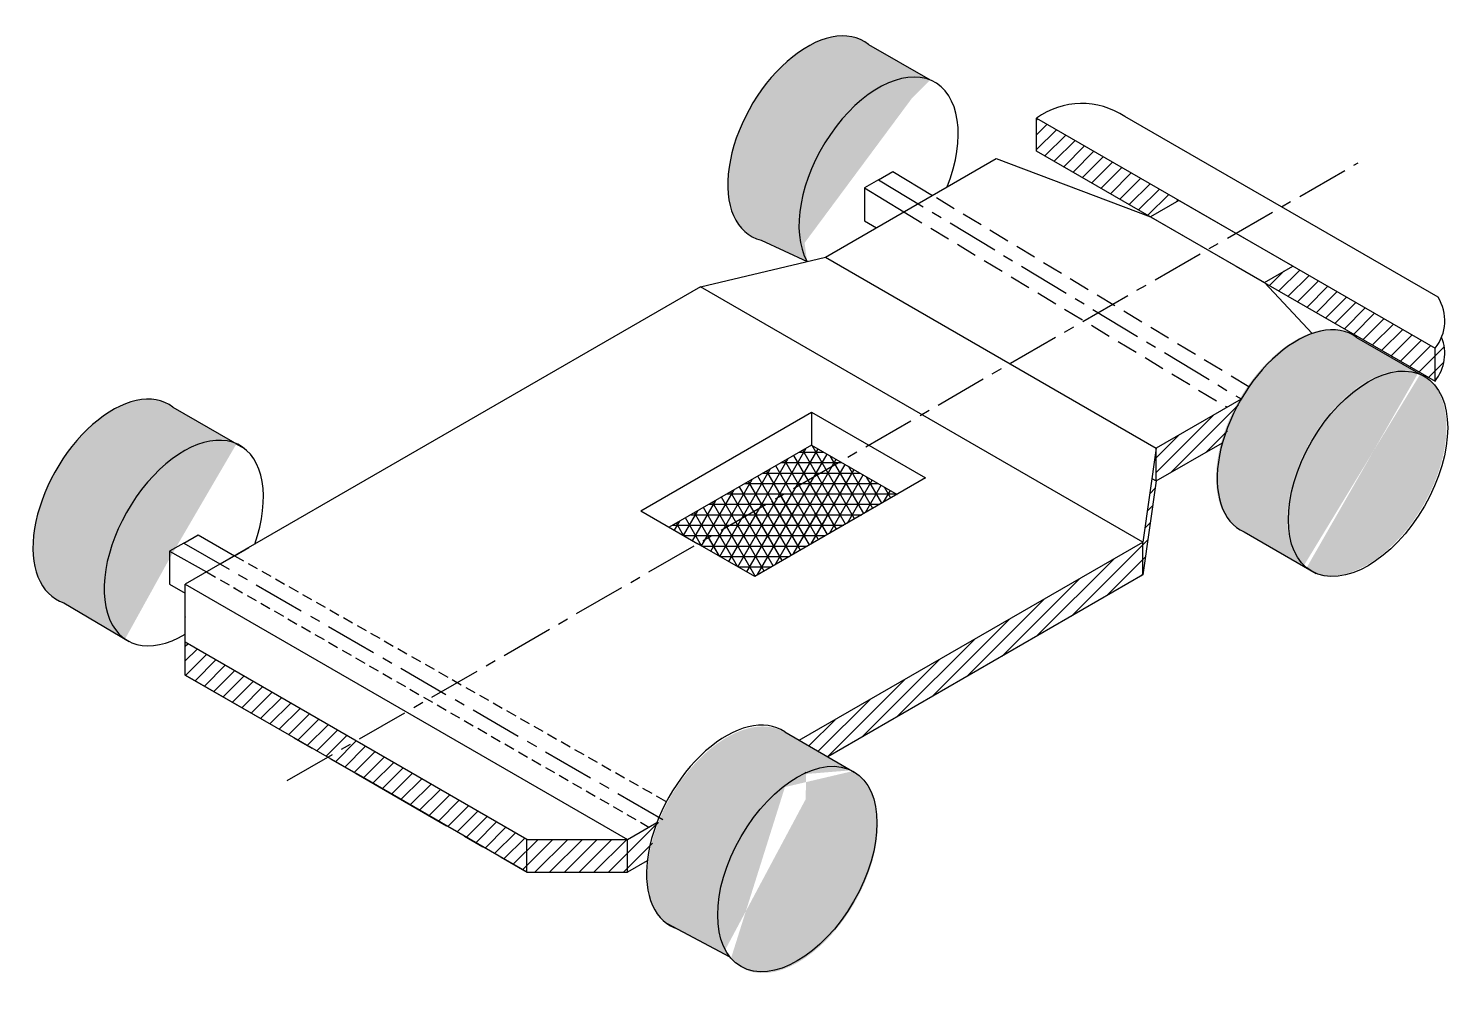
# Model space of a CAD drawing. Header units: millimetres. Extents: x 3208 to 3643, y 1016 to 1307.
import ezdxf

# ---------------------------------------------------------------- set-up
doc = ezdxf.new("R2010")
doc.units = ezdxf.units.MM
doc.linetypes.add('CENTER', pattern=[50.8, 31.75, -6.35, 6.35, -6.35])
doc.linetypes.add('HIDDEN', pattern=[9.525, 6.35, -3.175])

msp = doc.modelspace()

# ---------------------------------------------------------------- hatches: boundary and pattern name
h = msp.add_hatch(color=8)
h.dxf.hatch_style = 1
edge = h.paths.add_edge_path()
edge.add_ellipse((3467.05, 1260.83), major_axis=(-17.13, -29.67), ratio=0.57735, start_angle=219.1897, end_angle=320.7475, ccw=False)
edge.add_ellipse((3467.05, 1260.83), major_axis=(-17.13, -29.67), ratio=0.57735, start_angle=184.6921, end_angle=219.1897, ccw=False)
edge.add_line((3482.72, 1291.21), (3464, 1302.02))
edge.add_ellipse((3445.4, 1273.36), major_axis=(-17.13, -29.67), ratio=0.57735, start_angle=174.8449, end_angle=369.4174)
edge.add_line((3431.31, 1242.47), (3445.3, 1235.95))
edge.add_ellipse((3467.05, 1260.83), major_axis=(-17.13, -29.67), ratio=0.57735, start_angle=320.7475, end_angle=341.1363, ccw=False)
h = msp.add_hatch()
h.set_pattern_fill('ANSI31', color=8)
h.paths.add_polyline_path([(3515.11, 1279.57), (3515.11, 1269.57), (3549.75, 1249.57), (3558.41, 1254.57)])
h.paths.add_polyline_path([(3593.05, 1234.57), (3584.39, 1229.57), (3636.36, 1199.57), (3636.36, 1209.57)])
h.paths.add_polyline_path([(3638.3, 1212.94, -0.072223), (3636.36, 1209.57), (3636.36, 1199.57, 0.267544)])
h = msp.add_hatch(color=8)
h.dxf.hatch_style = 1
edge = h.paths.add_edge_path()
edge.add_ellipse((3615.55, 1171.56), major_axis=(-17.13, -29.67), ratio=0.57735, start_angle=225.1025, end_angle=355.7955, ccw=False)
edge.add_ellipse((3615.55, 1171.56), major_axis=(-17.13, -29.67), ratio=0.57735, start_angle=182.8316, end_angle=225.1025, ccw=False)
edge.add_line((3631.81, 1201.68), (3612.06, 1213.08))
edge.add_ellipse((3593.9, 1184.08), major_axis=(-17.13, -29.67), ratio=0.57735, start_angle=176.454, end_angle=213.9116)
edge.add_ellipse((3593.9, 1184.08), major_axis=(-17.13, -29.67), ratio=0.57735, start_angle=213.9116, end_angle=228.9892)
edge.add_ellipse((3593.9, 1184.08), major_axis=(-17.13, -29.67), ratio=0.57735, start_angle=228.9892, end_angle=255.3575)
edge.add_ellipse((3593.9, 1184.08), major_axis=(-17.13, -29.67), ratio=0.57735, start_angle=255.3575, end_angle=262.7388)
edge.add_ellipse((3593.9, 1184.08), major_axis=(-17.13, -29.67), ratio=0.57735, start_angle=262.7388, end_angle=269.3576)
edge.add_ellipse((3593.9, 1184.08), major_axis=(-17.13, -29.67), ratio=0.57735, start_angle=269.3576, end_angle=269.3648)
edge.add_ellipse((3593.9, 1184.08), major_axis=(-17.13, -29.67), ratio=0.57735, start_angle=269.3648, end_angle=294.0589)
edge.add_ellipse((3593.9, 1184.08), major_axis=(-17.13, -29.67), ratio=0.57735, start_angle=294.0589, end_angle=363.6222)
edge.add_line((3577.89, 1153.85), (3597.21, 1142.69))
edge = h.paths.add_edge_path()
edge.add_ellipse((3615.55, 1171.56), major_axis=(-17.13, -29.67), ratio=0.57735, start_angle=4.2045, end_angle=177.1684)
edge.add_line((3633.51, 1200.7), (3631.81, 1201.68))
edge.add_line((3631.81, 1201.68), (3629, 1202.59))
edge.add_line((3629, 1202.59), (3625.89, 1202.82))
edge.add_line((3625.89, 1202.82), (3622.56, 1202.38))
edge.add_line((3622.56, 1202.38), (3619.07, 1201.26))
edge.add_line((3619.07, 1201.26), (3615.51, 1199.5))
edge.add_line((3615.51, 1199.5), (3611.28, 1196.62))
edge.add_line((3611.28, 1196.62), (3607.18, 1192.98))
edge.add_line((3607.18, 1192.98), (3603.34, 1188.67))
edge.add_line((3603.34, 1188.67), (3599.88, 1183.84))
edge.add_line((3599.88, 1183.84), (3596.89, 1178.63))
edge.add_line((3596.89, 1178.63), (3594.48, 1173.2))
edge.add_line((3594.48, 1173.2), (3592.72, 1167.72))
edge.add_line((3592.72, 1167.72), (3591.66, 1162.36))
edge.add_line((3591.66, 1162.36), (3591.33, 1157.29))
edge.add_line((3591.33, 1157.29), (3591.74, 1152.65))
edge.add_line((3591.74, 1152.65), (3592.89, 1148.59))
edge.add_line((3592.89, 1148.59), (3594.73, 1145.24))
edge.add_line((3594.73, 1145.24), (3597.21, 1142.69))
edge.add_line((3597.21, 1142.69), (3599.72, 1141.24))
h = msp.add_hatch(color=8)
h.dxf.hatch_style = 1
edge = h.paths.add_edge_path()
edge.add_ellipse((3255.72, 1150.25), major_axis=(-17.13, -29.67), ratio=0.57735, start_angle=183.5877, end_angle=357.4451, ccw=False)
edge.add_line((3271.75, 1180.48), (3252.4, 1191.65))
edge.add_ellipse((3234.07, 1162.78), major_axis=(-17.13, -29.67), ratio=0.57735, start_angle=175.8395, end_angle=367.2866)
edge.add_line((3219.25, 1132.09), (3237.85, 1121.05))
h = msp.add_hatch()
h.set_pattern_fill('ANSI31', color=8)
h.paths.add_polyline_path([(3551.49, 1169.17), (3550.19, 1169.92), (3547.47, 1150.56), (3547.47, 1140.56)])
edge = h.paths.add_edge_path()
edge.add_ellipse((3594.27, 1183.87), major_axis=(-17.13, -29.67), ratio=0.57735, start_angle=269.3648, end_angle=294.0589, ccw=False)
edge.add_line((3577.33, 1194.09), (3551.49, 1179.17))
edge.add_line((3551.49, 1179.17), (3551.49, 1169.17))
edge.add_line((3551.49, 1169.17), (3571.65, 1180.8))
h = msp.add_hatch()
h.set_pattern_fill('NET3', color=8)
h.paths.add_polyline_path([(3455.35, 1175.07), (3446.69, 1180.07), (3403.39, 1155.07), (3412.05, 1150.07)])
h.paths.add_polyline_path([(3455.35, 1175.07), (3412.05, 1150.07), (3429.37, 1140.07), (3472.67, 1165.07)])
h = msp.add_hatch()
h.set_pattern_fill('NET3', color=8)
h.paths.add_polyline_path([(3455.35, 1155.07), (3438.03, 1165.07), (3412.05, 1150.07), (3429.37, 1140.07)])
h = msp.add_hatch()
h.set_pattern_fill('ANSI31', color=8)
h.paths.add_polyline_path([(3547.47, 1150.56), (3442.94, 1090.22), (3451.59, 1085.21), (3547.47, 1140.56)])
h = msp.add_hatch()
h.set_pattern_fill('ANSI31', color=8)
h.paths.add_polyline_path([(3308.13, 1090.07), (3299.47, 1085.07), (3308.13, 1080.07), (3360.09, 1050.07), (3360.09, 1060.07)])
h.paths.add_polyline_path([(3256.16, 1120.07), (3256.17, 1110.07), (3299.47, 1085.07), (3308.13, 1090.07)])
h.paths.add_polyline_path([(3390.72, 1060.06), (3360.09, 1060.07), (3360.09, 1050.07), (3390.72, 1050.06)])
edge = h.paths.add_edge_path()
edge.add_ellipse((3420.68, 1063.56), major_axis=(-17.13, -29.67), ratio=0.57735, start_angle=285.4342, end_angle=307.1877, ccw=False)
edge.add_line((3399.61, 1065.19), (3390.72, 1060.06))
edge.add_line((3390.72, 1060.06), (3390.72, 1050.06))
edge.add_line((3390.72, 1050.06), (3396.68, 1053.5))
h = msp.add_hatch(color=8)
h.dxf.hatch_style = 1
edge = h.paths.add_edge_path()
edge.add_ellipse((3442.6, 1050.63), major_axis=(-17.13, -29.67), ratio=0.57735, start_angle=219.1897, end_angle=347.4053, ccw=False)
edge.add_ellipse((3420.95, 1063.16), major_axis=(-17.13, -29.67), ratio=0.57735, start_angle=140.7475, end_angle=141.336)
edge.add_line((3445.03, 1080.15), (3445.3, 1079.99))
edge.add_ellipse((3442.6, 1050.63), major_axis=(-17.13, -29.67), ratio=0.57735, start_angle=182.8955, end_angle=218.6004, ccw=False)
edge.add_line((3458.85, 1080.76), (3438.81, 1092.37))
edge.add_ellipse((3420.95, 1063.16), major_axis=(-17.13, -29.67), ratio=0.57735, start_angle=177.5196, end_angle=267.7736)
edge.add_ellipse((3420.95, 1063.16), major_axis=(-17.13, -29.67), ratio=0.57735, start_angle=267.7736, end_angle=275.0219)
edge.add_ellipse((3420.95, 1063.16), major_axis=(-17.13, -29.67), ratio=0.57735, start_angle=275.0219, end_angle=282.3533)
edge.add_ellipse((3420.95, 1063.16), major_axis=(-17.13, -29.67), ratio=0.57735, start_angle=282.3533, end_angle=285.4342)
edge.add_ellipse((3420.95, 1063.16), major_axis=(-17.13, -29.67), ratio=0.57735, start_angle=285.4342, end_angle=307.1877)
edge.add_ellipse((3420.95, 1063.16), major_axis=(-17.13, -29.67), ratio=0.57735, start_angle=307.1877, end_angle=357.6802)
edge.add_line((3403.15, 1033.91), (3422.15, 1023.83))
edge = h.paths.add_edge_path()
edge.add_ellipse((3442.6, 1050.63), major_axis=(-17.13, -29.67), ratio=0.57735, start_angle=347.4053, end_angle=537.0034)
edge.add_line((3460.61, 1079.74), (3458.85, 1080.76))
edge.add_ellipse((3442.6, 1050.63), major_axis=(-17.13, -29.67), ratio=0.57735, start_angle=182.8955, end_angle=218.6004)
edge.add_ellipse((3442.6, 1050.63), major_axis=(-17.13, -29.67), ratio=0.57735, start_angle=218.6004, end_angle=219.1897)
edge.add_ellipse((3442.6, 1050.63), major_axis=(-17.13, -29.67), ratio=0.57735, start_angle=219.1897, end_angle=347.4053)
h = msp.add_hatch(color=256)
h.dxf.hatch_style = 1
h.paths.add_polyline_path([(3441.82, 1089.42), (3441.75, 1089.52), (3443.09, 1087.12), (3443.07, 1087.16), (3443.01, 1087.28), (3442.96, 1087.4), (3442.9, 1087.52), (3442.84, 1087.64), (3442.79, 1087.76), (3442.73, 1087.87), (3442.67, 1087.99), (3442.61, 1088.1), (3442.54, 1088.22), (3442.48, 1088.33), (3442.42, 1088.45), (3442.35, 1088.56), (3442.29, 1088.67), (3442.23, 1088.78), (3442.16, 1088.89), (3442.09, 1089), (3442.02, 1089.1), (3441.96, 1089.21), (3441.89, 1089.32)])
h.paths.add_polyline_path([(3439.62, 1091.93), (3441.75, 1089.52), (3441.57, 1089.78), (3441.39, 1090.03), (3441.2, 1090.27), (3441.01, 1090.51), (3440.81, 1090.74), (3440.61, 1090.96), (3440.4, 1091.18), (3440.19, 1091.4), (3439.98, 1091.6), (3439.76, 1091.8)])
h.paths.add_polyline_path([(3423.35, 1092.9), (3427.08, 1094.23), (3426.86, 1094.17), (3426.51, 1094.08), (3426.17, 1093.97), (3425.82, 1093.86), (3425.47, 1093.74), (3425.12, 1093.62), (3424.77, 1093.49), (3424.41, 1093.35), (3424.06, 1093.21), (3423.7, 1093.06)])
h.paths.add_polyline_path([(3427.1, 1094.24), (3430.67, 1094.81), (3430.56, 1094.8), (3430.24, 1094.78), (3429.91, 1094.75), (3429.58, 1094.71), (3429.24, 1094.67), (3428.91, 1094.62), (3428.57, 1094.56), (3428.23, 1094.5), (3427.89, 1094.43), (3427.55, 1094.35), (3427.2, 1094.26)])
h.paths.add_polyline_path([(3444.72, 1080.86), (3444.72, 1080.87), (3444.72, 1080.88), (3444.75, 1080.55), (3444.75, 1080.56), (3444.75, 1080.57), (3444.75, 1080.58), (3444.75, 1080.59), (3444.75, 1080.6), (3444.75, 1080.61), (3444.75, 1080.62), (3444.74, 1080.63), (3444.74, 1080.64), (3444.74, 1080.65), (3444.74, 1080.66), (3444.74, 1080.67), (3444.74, 1080.68), (3444.74, 1080.69), (3444.74, 1080.7), (3444.74, 1080.71), (3444.73, 1080.72), (3444.73, 1080.74), (3444.73, 1080.75), (3444.73, 1080.76), (3444.73, 1080.77), (3444.73, 1080.78), (3444.73, 1080.79), (3444.73, 1080.8), (3444.73, 1080.81), (3444.72, 1080.82), (3444.72, 1080.83), (3444.72, 1080.84), (3444.72, 1080.85)])
h.paths.add_polyline_path([(3444.68, 1081.21), (3444.68, 1081.22), (3444.72, 1080.88), (3444.72, 1080.89), (3444.71, 1080.9), (3444.71, 1080.91), (3444.71, 1080.92), (3444.71, 1080.93), (3444.71, 1080.95), (3444.71, 1080.96), (3444.71, 1080.97), (3444.71, 1080.98), (3444.7, 1080.99), (3444.7, 1081), (3444.7, 1081.01), (3444.7, 1081.02), (3444.7, 1081.03), (3444.7, 1081.04), (3444.7, 1081.05), (3444.7, 1081.06), (3444.69, 1081.07), (3444.69, 1081.08), (3444.69, 1081.09), (3444.69, 1081.1), (3444.69, 1081.11), (3444.69, 1081.12), (3444.69, 1081.13), (3444.69, 1081.14), (3444.68, 1081.15), (3444.68, 1081.16), (3444.68, 1081.17), (3444.68, 1081.18), (3444.68, 1081.2)])
h.paths.add_polyline_path([(3444.07, 1084.33), (3444.68, 1081.22), (3444.66, 1081.37), (3444.64, 1081.52), (3444.61, 1081.67), (3444.59, 1081.82), (3444.57, 1081.97), (3444.54, 1082.12), (3444.52, 1082.27), (3444.49, 1082.42), (3444.47, 1082.57), (3444.44, 1082.72), (3444.41, 1082.86), (3444.38, 1083.01), (3444.35, 1083.15), (3444.32, 1083.3), (3444.29, 1083.44), (3444.26, 1083.58), (3444.22, 1083.73), (3444.19, 1083.87), (3444.15, 1084.01), (3444.12, 1084.15), (3444.08, 1084.29)])
h.paths.add_polyline_path([(3434.01, 1094.61), (3437.01, 1093.65), (3436.84, 1093.73), (3436.57, 1093.85), (3436.3, 1093.96), (3436.02, 1094.06), (3435.74, 1094.16), (3435.46, 1094.25), (3435.18, 1094.34), (3434.89, 1094.42), (3434.6, 1094.49), (3434.3, 1094.55)])
h.paths.add_polyline_path([(3430.68, 1094.81), (3434.01, 1094.61), (3433.71, 1094.66), (3433.4, 1094.71), (3433.1, 1094.74), (3432.79, 1094.78), (3432.48, 1094.8), (3432.17, 1094.82), (3431.85, 1094.83), (3431.53, 1094.83), (3431.21, 1094.83), (3430.89, 1094.82)])
h.paths.add_polyline_path([(3443.09, 1087.12), (3444.07, 1084.33), (3444.04, 1084.43), (3444.01, 1084.56), (3443.97, 1084.7), (3443.93, 1084.84), (3443.89, 1084.97), (3443.84, 1085.11), (3443.8, 1085.24), (3443.76, 1085.37), (3443.71, 1085.51), (3443.67, 1085.64), (3443.62, 1085.77), (3443.58, 1085.9), (3443.53, 1086.03), (3443.48, 1086.16), (3443.43, 1086.29), (3443.38, 1086.41), (3443.33, 1086.54), (3443.28, 1086.66), (3443.23, 1086.79), (3443.18, 1086.91), (3443.12, 1087.04)])
h.paths.add_polyline_path([(3437.02, 1093.64), (3439.61, 1091.94), (3439.54, 1092), (3439.31, 1092.19), (3439.08, 1092.37), (3438.85, 1092.55), (3438.61, 1092.72), (3438.37, 1092.88), (3438.12, 1093.04), (3437.87, 1093.19), (3437.62, 1093.33), (3437.36, 1093.47), (3437.1, 1093.6)])

# ---------------------------------------------------------------- linework, layer by layer
for p, q in [((3464, 1302.02), (3482.72, 1291.21)), ((3515.11, 1269.57), (3515.11, 1279.57)), ((3515.11, 1279.57), (3636.36, 1209.57)), ((3637.22, 1225.07), (3541.96, 1280.07)), ((3575.73, 1234.57), (3515.11, 1269.57)), ((3450.85, 1237.27), (3502.81, 1267.27)), ((3467.05, 1260.83), (3471.38, 1263.33)), ((3471.38, 1263.33), (3483.4, 1256.06)), ((3502.81, 1267.27), (3549.75, 1249.57)), ((3467.05, 1260.83), (3462.72, 1258.33)), ((3462.72, 1258.33), (3474.74, 1251.06)), ((3462.72, 1258.33), (3462.72, 1248.33)), ((3558.41, 1254.57), (3549.75, 1249.57)), ((3593.05, 1234.57), (3558.41, 1254.57)), ((3462.72, 1248.33), (3466.37, 1246.23)), ((3549.75, 1249.57), (3584.39, 1229.57)), ((3431.31, 1242.47), (3445.3, 1235.95)), ((3412.9, 1228.25), (3450.85, 1237.27)), ((3450.85, 1237.27), (3551.49, 1179.17)), ((3575.73, 1234.57), (3636.36, 1199.57)), ((3584.39, 1229.57), (3593.05, 1234.57)), ((3584.39, 1229.57), (3598.93, 1214.01)), ((3412.9, 1228.25), (3256.14, 1137.75)), ((3547.47, 1150.56), (3412.9, 1228.25)), ((3612.43, 1212.87), (3633.88, 1200.49)), ((3636.36, 1199.57), (3636.36, 1209.57)), ((3615.88, 1199.29), (3615.92, 1199.26)), ((3577.33, 1194.09), (3551.49, 1179.17)), ((3252.4, 1191.65), (3273.89, 1179.24)), ((3394.73, 1160.07), (3446.69, 1190.07)), ((3446.69, 1190.07), (3481.33, 1170.07)), ((3446.69, 1190.07), (3446.69, 1180.07)), ((3271.44, 1180.61), (3274.16, 1179.04)), ((3551.49, 1169.17), (3571.65, 1180.8)), ((3446.69, 1180.07), (3403.39, 1155.07)), ((3446.69, 1180.07), (3472.67, 1165.07)), ((3551.49, 1179.17), (3547.47, 1150.56)), ((3551.49, 1169.17), (3551.49, 1179.17)), ((3481.33, 1170.07), (3429.37, 1140.07)), ((3551.49, 1169.17), (3547.47, 1140.56)), ((3550.19, 1169.92), (3551.49, 1169.17)), ((3394.73, 1160.07), (3412.05, 1150.07)), ((3255.72, 1150.25), (3251.39, 1147.75)), ((3255.72, 1150.25), (3260.05, 1152.75)), ((3255.72, 1150.25), (3255.72, 1150.25)), ((3255.72, 1150.25), (3255.72, 1150.25)), ((3255.72, 1150.25), (3255.72, 1150.25)), ((3255.72, 1150.25), (3255.72, 1150.25)), ((3260.05, 1152.75), (3271.16, 1146.42)), ((3442.94, 1090.22), (3547.47, 1150.56)), ((3547.47, 1140.56), (3547.47, 1150.56)), ((3578.26, 1153.63), (3600.1, 1141.03)), ((3251.39, 1147.75), (3251.39, 1137.75)), ((3251.39, 1147.75), (3262.62, 1141.49)), ((3429.37, 1140.07), (3412.05, 1150.07)), ((3251.39, 1137.75), (3256.16, 1135)), ((3256.14, 1137.75), (3390.72, 1060.06)), ((3256.15, 1127.75), (3256.15, 1137.75)), ((3256.16, 1137.74), (3256.16, 1137.76)), ((3547.47, 1140.56), (3451.59, 1085.21)), ((3271.16, 1136.74), (3271.16, 1136.42)), ((3219.25, 1132.09), (3239.12, 1120.29)), ((3256.16, 1127.76), (3256.15, 1127.75)), ((3256.16, 1127.76), (3256.15, 1127.75)), ((3256.17, 1110.07), (3256.15, 1127.75)), ((3256.16, 1120.07), (3256.16, 1127.76)), ((3237.55, 1121.26), (3238.23, 1120.8)), ((3256.17, 1110.07), (3256.16, 1120.07)), ((3360.09, 1060.07), (3256.16, 1120.07)), ((3308.13, 1080.07), (3256.17, 1110.07)), ((3438.53, 1092.77), (3460.33, 1080.14)), ((3360.09, 1050.07), (3308.13, 1080.07)), ((3444.75, 1080.55), (3445.03, 1080.39)), ((3390.72, 1060.06), (3399.61, 1065.19)), ((3360.09, 1060.06), (3360.09, 1060.07)), ((3390.72, 1050.06), (3390.72, 1060.06)), ((3396.68, 1053.5), (3390.72, 1050.06)), ((3421.87, 1024.23), (3402.87, 1034.31))]:
    msp.add_line(p, q)
at = {"color": 1, "linetype": 'CENTER', "ltscale": 0.5}
for p, q in [((3287.17, 1077.97), (3612.87, 1266.01)), ((3467.05, 1260.83), (3577.35, 1194.11)), ((3255.72, 1150.25), (3403.12, 1065.15))]:
    msp.add_line(p, q, dxfattribs=at)
at = {"linetype": 'HIDDEN'}
for p, q in [((3579.7, 1197.8), (3483.4, 1256.06)), ((3474.74, 1251.06), (3573.03, 1191.6))]:
    msp.add_line(p, q, dxfattribs=at)
at = {"linetype": 'CENTER'}
for p, q in [((3576.95, 1193.87), (3577.34, 1194.09)), ((3266.83, 1143.92), (3271.16, 1146.42)), ((3271.16, 1146.42), (3275.49, 1148.92)), ((3256.17, 1110.07), (3308.13, 1080.07)), ((3256.17, 1110.07), (3308.13, 1080.07)), ((3308.13, 1080.07), (3360.09, 1050.07)), ((3360.09, 1050.07), (3360.09, 1060.07)), ((3360.09, 1060.07), (3390.72, 1060.06)), ((3360.09, 1050.07), (3390.72, 1050.06))]:
    msp.add_line(p, q, dxfattribs=at)
at = {"color": 1, "linetype": 'CENTER', "ltscale": 0.6}
msp.add_line((3255.72, 1150.25), (3255.72, 1150.25), dxfattribs=at)
at = {"linetype": 'HIDDEN', "ltscale": 0.5}
for p, q in [((3271.16, 1146.42), (3402.5, 1071.56)), ((3262.62, 1141.49), (3397.19, 1063.8))]:
    msp.add_line(p, q, dxfattribs=at)
for centre, radius, start, end in [((3528.89, 1260.61), 23.44, 56.1237, 126.0102), ((3625.73, 1217.94), 13.53, 321.7815, 31.8226), ((3625.73, 1207.94), 13.53, 321.7815, 21.6948)]:
    msp.add_arc(centre, radius, start, end)
for centre, start_param, end_param in [((3445.4, 1273.36), 3.051619, 6.447549), ((3467.05, 1260.83), 1.82347, 5.953951), ((3594.27, 1183.87), 3.079704, 6.346405), ((3234.07, 1162.78), 3.068978, 6.41036), ((3255.72, 1150.25), 1.88332, 7.086654), ((3420.68, 1063.56), 3.098301, 6.365155), ((3420.68, 1063.56), 2.456507, 2.466778)]:
    msp.add_ellipse(centre, major_axis=(-17.13, -29.67), ratio=0.57735, start_param=start_param, end_param=end_param)
for centre in [(3615.92, 1171.34), (3442.33, 1051.03)]:
    msp.add_ellipse(centre, major_axis=(-17.13, -29.67), ratio=0.57735)

doc.saveas('drawing.dxf')
